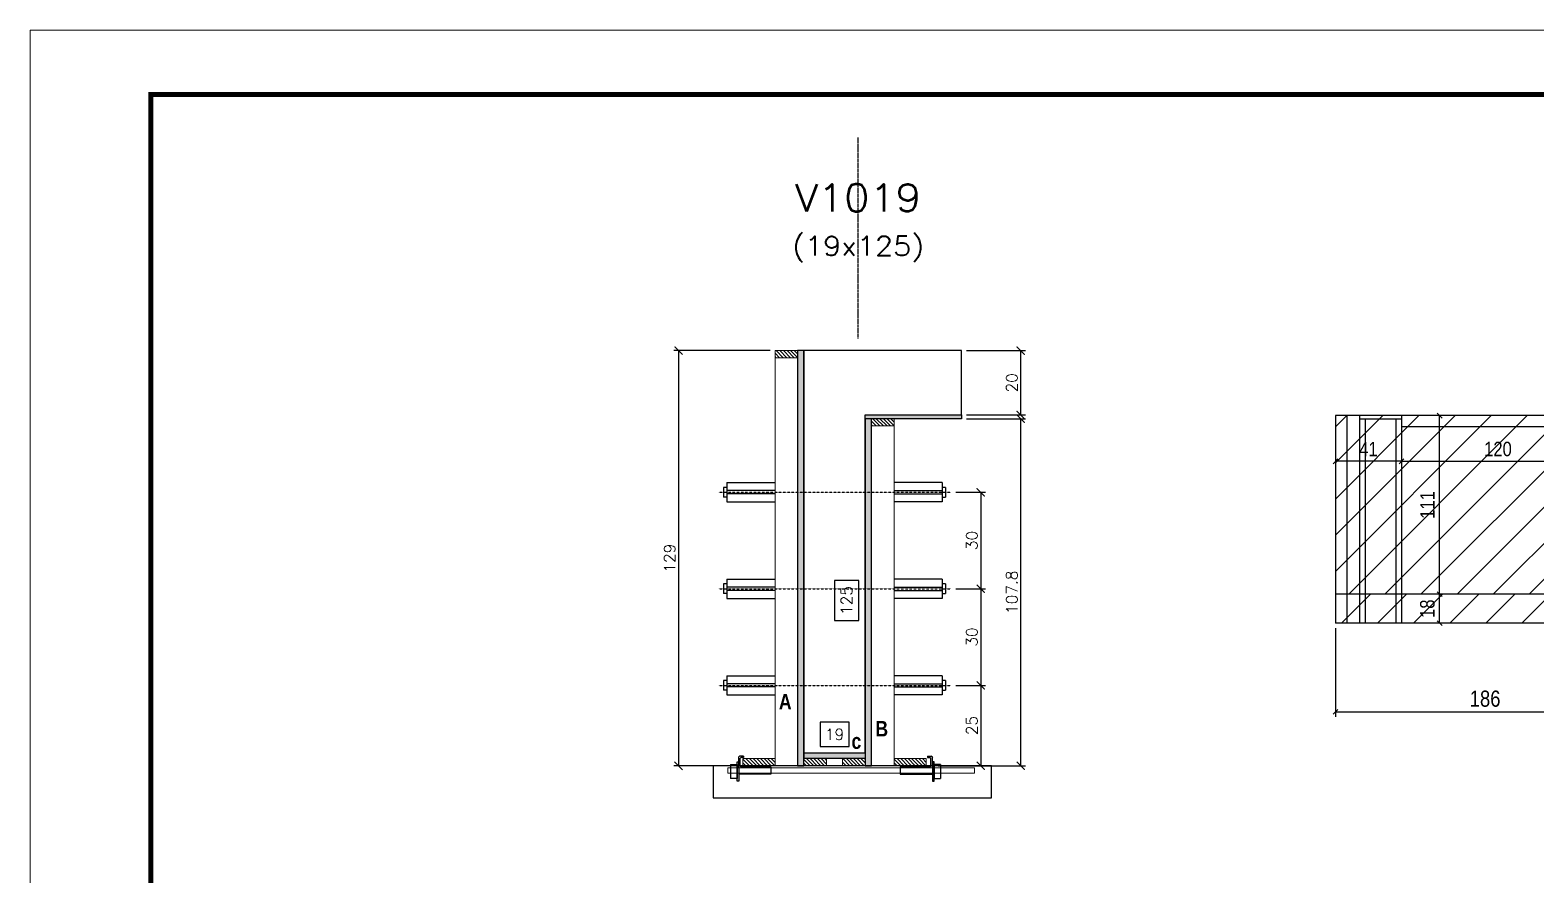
# Model space of a CAD drawing. Extents: x -20960 to -5926, y -2106 to 21915.
# Drawn here: x -7438 to -6503, y 15648 to 16173 of the extents above; entities that cross this region are included whole.
import ezdxf
from ezdxf.enums import TextEntityAlignment as Align

# ---------------------------------------------------------------- set-up
doc = ezdxf.new("R2010")
doc.units = 0
doc.linetypes.add('DASHED', pattern=[0.75, 0.5, -0.25])
doc.linetypes.add('HIDDEN', pattern=[0.375, 0.25, -0.125])
for name, color, linetype in [('barrote', 251, 'Continuous'), ('COTA', 241, 'Continuous'), ('Cota Seção (2x)', 4, 'Continuous'), ('detalhes', 4, 'Continuous'), ('Painéis', 200, 'Continuous'), ('presilha', 1, 'Continuous'), ('Reaproveitamento', 251, 'Continuous'), ('SARR_2.2x7', 40, 'Continuous'), ('SARR_3.5x7', 81, 'Continuous'), ('TENSOR', 3, 'Continuous'), ('Texto de Titulo', 7, 'Continuous'), ('Texto Qtd Sarr', 242, 'Continuous')]:
    doc.layers.add(name, color=color, linetype=linetype)
for name, color, linetype, lineweight in [('CONCRETO', 251, 'Continuous', 25), ('Folhas', 255, 'Continuous', 9), ('Hachura', 251, 'Continuous', 9), ('Madeira', 126, 'Continuous', 18), ('SARRAFO DE PRESSAO', 251, 'DASHED', 9), ('SCO-___-LAJ', 2, 'Continuous', 0), ('Texto Seção', 7, 'Continuous', 15)]:
    doc.layers.add(name, color=color, linetype=linetype, lineweight=lineweight)
doc.styles.add('COTA TECNICA', font='techl___.ttf', dxfattribs={"height": 10})
doc.styles.add('COTA TECNICA-50', font='techl___.ttf', dxfattribs={"height": 9})
doc.styles.add('Romans', font='romans.shx')
doc.styles.add('TECNICA', font='techb___.ttf', dxfattribs={"height": 10})
doc.dimstyles.new('COTA PAINEL-50', dxfattribs={"dimtxt": 9, "dimasz": 3, "dimexe": 3, "dimexo": 3, "dimgap": 3, "dimtad": 1, "dimdec": 1, "dimzin": 12, "dimdsep": 46, "dimtxsty": 'COTA TECNICA-50', "dimblk1": 'OBLIQUE', "dimblk2": 'OBLIQUE', "dimsah": 1, "dimcen": 0.9, "dimclrd": 4, "dimclre": 4, "dimclrt": 240, "dimadec": 1, "dimazin": 3, "dimtfac": 1, "dimtdec": 1, "dimtmove": 0, "dimatfit": 3, "dimfxl": 1, "dimtolj": 1, "dimtzin": 12, "dimarcsym": 0})
doc.dimstyles.new('Cota Seção (2x)', dxfattribs={"dimtxt": 7, "dimasz": 5, "dimexe": 3, "dimexo": 3, "dimgap": 2, "dimtad": 3, "dimdec": 1, "dimlfac": 0.5, "dimzin": 12, "dimdsep": 46, "dimtxsty": 'Romans', "dimblk": 'ARCHTICK', "dimcen": 0, "dimclrd": 4, "dimclre": 4, "dimclrt": 1, "dimadec": 1, "dimazin": 3, "dimtfac": 1, "dimtdec": 1, "dimtmove": 0, "dimatfit": 3, "dimldrblk": 'OBLIQUE', "dimfxl": 1, "dimtolj": 1, "dimtzin": 12, "dimarcsym": 0})
doc.dimstyles.new('Cota Seção interna', dxfattribs={"dimtxt": 7, "dimasz": 6, "dimexe": 0.18, "dimexo": 2, "dimgap": -4, "dimtad": 3, "dimdec": 1, "dimlfac": 0.5, "dimzin": 12, "dimdsep": 46, "dimtxsty": 'Romans', "dimblk": 'ARCHTICK', "dimcen": 0.09, "dimse1": 1, "dimse2": 1, "dimsd1": 1, "dimsd2": 1, "dimclrd": 180, "dimclre": 5, "dimclrt": 1, "dimadec": 0, "dimazin": 3, "dimtfac": 1, "dimtdec": 1, "dimtofl": 0, "dimtmove": 0, "dimatfit": 3, "dimldrblk": 'ARCHTICK', "dimfxl": 1, "dimtolj": 1, "dimtzin": 0, "dimarcsym": 0})
doc.dimstyles.new('PAINEL', dxfattribs={"dimtxt": 10, "dimasz": 3, "dimexe": 3, "dimexo": 3, "dimgap": 3, "dimtad": 1, "dimdec": 1, "dimzin": 12, "dimdsep": 46, "dimtxsty": 'COTA TECNICA', "dimblk1": 'OBLIQUE', "dimblk2": 'OBLIQUE', "dimsah": 1, "dimcen": 0.9, "dimclrd": 4, "dimclre": 4, "dimclrt": 240, "dimadec": 1, "dimazin": 3, "dimtfac": 1, "dimtdec": 1, "dimtmove": 0, "dimatfit": 3, "dimfxl": 1, "dimtolj": 1, "dimtzin": 12, "dimarcsym": 0})

# ---------------------------------------------------------------- blocks, each defined once
blk = doc.blocks.new('9999999999')
at = {"layer": 'Folhas'}
blk.add_lwpolyline([(98138.98, 34190.21), (99623.98, 34190.21), (99623.98, 35240.21), (98138.98, 35240.21)], close=True, dxfattribs=at)
at = {"layer": 'Folhas', "color": 30, "const_width": 3}
blk.add_lwpolyline([(98213.98, 34230.21), (99583.98, 34230.21), (99583.98, 35200.21), (98213.98, 35200.21)], close=True, dxfattribs=at)
blk = doc.blocks.new('_Oblique')
at = {"color": 0, "linetype": 'ByBlock', "lineweight": -2}
blk.add_line((-0.5, -0.5), (0.5, 0.5), dxfattribs=at)
blk = doc.blocks.new('*D7110')
at = {"layer": 'COTA', "color": 4, "lineweight": -2, "ltscale": 25, "transparency": 16777216}
for p, q in [((-6627.07, 15800.93), (-6627.07, 15745.83)), ((-6441.07, 15800.93), (-6441.07, 15745.83)), ((-6627.07, 15748.83), (-6441.07, 15748.83))]:
    blk.add_line(p, q, dxfattribs=at)
at = {"layer": 'Defpoints', "color": 0, "ltscale": 25, "transparency": 16777216}
for p in [(-6627.07, 15803.93), (-6441.07, 15803.93), (-6441.07, 15748.83)]:
    blk.add_point(p, dxfattribs=at)
at = {"layer": 'COTA', "color": 4, "lineweight": -2, "ltscale": 25, "transparency": 16777216, "xscale": 3, "yscale": 3, "zscale": 3, "rotation": 180}
blk.add_blockref('_Oblique', (-6627.07, 15748.83), dxfattribs=at)
at = {"layer": 'COTA', "color": 4, "lineweight": -2, "ltscale": 25, "transparency": 16777216, "xscale": 3, "yscale": 3, "zscale": 3}
blk.add_blockref('_Oblique', (-6441.07, 15748.83), dxfattribs=at)
at = {"layer": 'COTA', "color": 240, "ltscale": 25, "transparency": 16777216, "insert": (-6534.07, 15756.96), "char_height": 10, "attachment_point": 5, "style": 'COTA TECNICA'}
blk.add_mtext('\\A1;186', dxfattribs=at)
blk = doc.blocks.new('*D7165')
at = {"layer": 'COTA', "color": 4, "lineweight": -2, "transparency": 16777216}
for p, q in [((-6586.07, 15922.93), (-6586.07, 15901.54)), ((-6466.07, 15922.93), (-6466.07, 15901.54)), ((-6586.07, 15904.54), (-6466.07, 15904.54))]:
    blk.add_line(p, q, dxfattribs=at)
at = {"layer": 'Defpoints', "color": 0, "transparency": 16777216}
for p in [(-6586.07, 15925.93), (-6466.07, 15925.93), (-6466.07, 15904.54)]:
    blk.add_point(p, dxfattribs=at)
at = {"layer": 'COTA', "color": 4, "lineweight": -2, "transparency": 16777216, "xscale": 3, "yscale": 3, "zscale": 3, "rotation": 180}
blk.add_blockref('_Oblique', (-6586.07, 15904.54), dxfattribs=at)
at = {"layer": 'COTA', "color": 4, "lineweight": -2, "transparency": 16777216, "xscale": 3, "yscale": 3, "zscale": 3}
blk.add_blockref('_Oblique', (-6466.07, 15904.54), dxfattribs=at)
at = {"layer": 'COTA', "color": 240, "transparency": 16777216, "insert": (-6526.07, 15912.13), "char_height": 9, "attachment_point": 5, "style": 'COTA TECNICA-50'}
blk.add_mtext('\\A1;120', dxfattribs=at)
blk = doc.blocks.new('*D7166')
at = {"layer": 'COTA', "color": 4, "lineweight": -2, "transparency": 16777216}
for p, q in [((-6627.07, 15922.93), (-6627.07, 15901.54)), ((-6586.07, 15922.93), (-6586.07, 15901.54)), ((-6586.07, 15904.54), (-6627.07, 15904.54))]:
    blk.add_line(p, q, dxfattribs=at)
at = {"layer": 'Defpoints', "color": 0, "transparency": 16777216}
for p in [(-6627.07, 15925.93), (-6586.07, 15925.93), (-6627.07, 15904.54)]:
    blk.add_point(p, dxfattribs=at)
at = {"layer": 'COTA', "color": 4, "lineweight": -2, "transparency": 16777216, "xscale": 3, "yscale": 3, "zscale": 3, "rotation": 180}
blk.add_blockref('_Oblique', (-6627.07, 15904.54), dxfattribs=at)
at = {"layer": 'COTA', "color": 4, "lineweight": -2, "transparency": 16777216, "xscale": 3, "yscale": 3, "zscale": 3}
blk.add_blockref('_Oblique', (-6586.07, 15904.54), dxfattribs=at)
at = {"layer": 'COTA', "color": 240, "transparency": 16777216, "insert": (-6606.57, 15912.1), "char_height": 9, "attachment_point": 5, "style": 'COTA TECNICA-50'}
blk.add_mtext('\\A1;41', dxfattribs=at)
blk = doc.blocks.new('titulo1')
at = {"layer": 'Defpoints', "color": 252, "linetype": 'HIDDEN', "ltscale": 2}
blk.add_line((0, 0), (0, 125), dxfattribs=at)
at = {"layer": 'Defpoints', "style": 'Romans', "oblique": 15}
blk.add_attdef('FOLHA', text='', height=10, dxfattribs=at).set_placement((0, 15.58), align=Align.MIDDLE_CENTER)
at = {"layer": 'Texto Qtd Sarr', "color": 3, "style": 'Romans', "oblique": 15}
for tag, height, p in [('TITULO', 17, (0, 71.45)), ('SEÇÃO', 12, (0, 41.55))]:
    blk.add_attdef(tag, text='', height=height, dxfattribs=at).set_placement(p, align=Align.MIDDLE_CENTER)
blk = doc.blocks.new('_ArchTick')
at = {"color": 0, "linetype": 'ByBlock', "const_width": 0.15}
blk.add_lwpolyline([(-0.5, -0.5), (0.5, 0.5)], dxfattribs=at)
blk = doc.blocks.new('*D7111')
at = {"layer": 'COTA', "color": 4, "lineweight": -2, "transparency": 16777216}
for p, q in [((-6856.46, 15930.94), (-6819.74, 15930.94)), ((-6822.74, 15715.34), (-6822.74, 15930.94)), ((-6874.06, 15715.34), (-6819.74, 15715.34))]:
    blk.add_line(p, q, dxfattribs=at)
at = {"layer": 'Defpoints', "color": 0, "transparency": 16777216}
for p in [(-6859.46, 15930.94), (-6822.74, 15930.94), (-6877.06, 15715.34)]:
    blk.add_point(p, dxfattribs=at)
at = {"layer": 'COTA', "color": 4, "lineweight": -2, "transparency": 16777216, "xscale": 5, "yscale": 5, "zscale": 5}
for p, rotation in [((-6822.74, 15930.94), 90), ((-6822.74, 15715.34), 270)]:
    blk.add_blockref('_ArchTick', p, dxfattribs=dict(at, rotation=rotation))
at = {"layer": 'COTA', "color": 1, "transparency": 16777216, "insert": (-6828.24, 15823.14), "char_height": 7, "attachment_point": 5, "rotation": 90, "style": 'Romans'}
blk.add_mtext('\\A1;107.8', dxfattribs=at)
blk = doc.blocks.new('*D7112')
at = {"layer": 'COTA', "color": 4, "lineweight": -2, "transparency": 16777216}
for p, q in [((-6856.46, 15973.34), (-6819.74, 15973.34)), ((-6822.74, 15933.34), (-6822.74, 15973.34)), ((-6856.46, 15933.34), (-6819.74, 15933.34))]:
    blk.add_line(p, q, dxfattribs=at)
at = {"layer": 'Defpoints', "color": 0, "transparency": 16777216}
for p in [(-6859.46, 15973.34), (-6822.74, 15973.34), (-6859.46, 15933.34)]:
    blk.add_point(p, dxfattribs=at)
at = {"layer": 'COTA', "color": 4, "lineweight": -2, "transparency": 16777216, "xscale": 5, "yscale": 5, "zscale": 5}
for p, rotation in [((-6822.74, 15973.34), 90), ((-6822.74, 15933.34), 270)]:
    blk.add_blockref('_ArchTick', p, dxfattribs=dict(at, rotation=rotation))
at = {"layer": 'COTA', "color": 1, "transparency": 16777216, "insert": (-6828.24, 15953.34), "char_height": 7, "attachment_point": 5, "rotation": 90, "style": 'Romans'}
blk.add_mtext('\\A1;20', dxfattribs=at)
blk = doc.blocks.new('*D7113')
at = {"layer": 'Cota Seção (2x)', "color": 180, "lineweight": -2, "transparency": 16777216}
for p, q in [((-6923.46, 15830.56), (-6938.46, 15830.56)), ((-6938.46, 15830.56), (-6938.46, 15805.56)), ((-6923.46, 15805.56), (-6923.46, 15830.56)), ((-6938.46, 15805.56), (-6923.46, 15805.56))]:
    blk.add_line(p, q, dxfattribs=at)
at = {"layer": 'Defpoints', "color": 0, "transparency": 16777216}
for p in [(-6919.46, 15973.34), (-6919.46, 15973.34), (-6919.46, 15723.34)]:
    blk.add_point(p, dxfattribs=at)
at = {"layer": 'Cota Seção (2x)', "color": 1, "transparency": 16777216, "insert": (-6930.96, 15818.06), "char_height": 7, "attachment_point": 5, "rotation": 90, "style": 'Romans'}
blk.add_mtext('\\A1;125', dxfattribs=at)
blk = doc.blocks.new('PRESILHA METÁLICA 1')
at = {"layer": 'presilha'}
for p, q in [((6, 15.5), (7.5, 15.5)), ((6, -2.5), (6, 15.5)), ((7.5, 10.6), (7.5, 19.9)), ((7.5, 15.5), (7.5, -2.5)), ((12, 21), (8.6, 21)), ((9, 11.6), (9, 18.9)), ((12, 19.5), (9.6, 19.5)), ((12, 21), (12, 19.5)), ((0, 13), (6, 13)), ((0, 13), (0, 0)), ((6, 0), (0, 0)), ((6, 13), (6, 0)), ((37.5, 4.1), (7.5, 4.1)), ((37.5, 11), (9.6, 11)), ((37.5, 11), (37.5, 4.1)), ((7.5, -2.5), (6, -2.5))]:
    blk.add_line(p, q, dxfattribs=at)
for centre, radius, start, end in [((8.6, 19.9), 1.14, 90, 180), ((9.6, 18.9), 0.57, 90, 180), ((9.6, 11.6), 0.57, 180, 270)]:
    blk.add_arc(centre, radius, start, end, dxfattribs=at)
blk = doc.blocks.new('*D7114')
at = {"layer": 'Cota Seção (2x)', "color": 180, "lineweight": -2, "transparency": 16777216}
for p, q in [((-6929.46, 15742.34), (-6947.46, 15742.34)), ((-6947.46, 15742.34), (-6947.46, 15727.34)), ((-6929.46, 15727.34), (-6929.46, 15742.34)), ((-6947.46, 15727.34), (-6929.46, 15727.34))]:
    blk.add_line(p, q, dxfattribs=at)
at = {"layer": 'Defpoints', "color": 0, "transparency": 16777216}
for p in [(-6919.46, 15723.34), (-6957.46, 15715.34), (-6919.46, 15715.34)]:
    blk.add_point(p, dxfattribs=at)
at = {"layer": 'Cota Seção (2x)', "color": 1, "transparency": 16777216, "insert": (-6938.46, 15734.84), "char_height": 7, "attachment_point": 5, "style": 'Romans'}
blk.add_mtext('\\A1;19', dxfattribs=at)
blk = doc.blocks.new('*D7115')
at = {"layer": 'COTA', "color": 4, "lineweight": -2, "transparency": 16777216}
for p, q in [((-6978.46, 15973.34), (-7038.43, 15973.34)), ((-7035.43, 15973.34), (-7035.43, 15715.34)), ((-6978.46, 15715.34), (-7038.43, 15715.34))]:
    blk.add_line(p, q, dxfattribs=at)
at = {"layer": 'Defpoints', "color": 0, "transparency": 16777216}
for p in [(-6975.46, 15973.34), (-7035.43, 15715.34), (-6975.46, 15715.34)]:
    blk.add_point(p, dxfattribs=at)
at = {"layer": 'COTA', "color": 4, "lineweight": -2, "transparency": 16777216, "xscale": 5, "yscale": 5, "zscale": 5}
for p, rotation in [((-7035.43, 15973.34), 90), ((-7035.43, 15715.34), 270)]:
    blk.add_blockref('_ArchTick', p, dxfattribs=dict(at, rotation=rotation))
at = {"layer": 'COTA', "color": 1, "transparency": 16777216, "insert": (-7040.93, 15844.34), "char_height": 7, "attachment_point": 5, "rotation": 90, "style": 'Romans'}
blk.add_mtext('\\A1;129', dxfattribs=at)
blk = doc.blocks.new('*D7116')
at = {"layer": 'COTA', "color": 4, "lineweight": -2, "transparency": 16777216}
for p, q in [((-6863.16, 15765.31), (-6844.6, 15765.31)), ((-6847.6, 15765.31), (-6847.6, 15715.34)), ((-6863.16, 15715.34), (-6844.6, 15715.34))]:
    blk.add_line(p, q, dxfattribs=at)
at = {"layer": 'Defpoints', "color": 0, "transparency": 16777216}
for p in [(-6866.16, 15765.31), (-6866.16, 15715.34), (-6847.6, 15715.34)]:
    blk.add_point(p, dxfattribs=at)
at = {"layer": 'COTA', "color": 4, "lineweight": -2, "transparency": 16777216, "xscale": 5, "yscale": 5, "zscale": 5}
for p, rotation in [((-6847.6, 15765.31), 90), ((-6847.6, 15715.34), 270)]:
    blk.add_blockref('_ArchTick', p, dxfattribs=dict(at, rotation=rotation))
at = {"layer": 'COTA', "color": 1, "transparency": 16777216, "insert": (-6853.1, 15740.32), "char_height": 7, "attachment_point": 5, "rotation": 90, "style": 'Romans'}
blk.add_mtext('\\A1;25', dxfattribs=at)
blk = doc.blocks.new('*D7106')
at = {"layer": 'COTA', "color": 4, "lineweight": -2, "transparency": 16777216}
for p, q in [((-6863.16, 15825.31), (-6844.6, 15825.31)), ((-6847.6, 15825.31), (-6847.6, 15765.31)), ((-6863.16, 15765.31), (-6844.6, 15765.31))]:
    blk.add_line(p, q, dxfattribs=at)
at = {"layer": 'Defpoints', "color": 0, "transparency": 16777216}
for p in [(-6866.16, 15825.31), (-6866.16, 15765.31), (-6847.6, 15765.31)]:
    blk.add_point(p, dxfattribs=at)
at = {"layer": 'COTA', "color": 4, "lineweight": -2, "transparency": 16777216, "xscale": 5, "yscale": 5, "zscale": 5}
for p, rotation in [((-6847.6, 15825.31), 90), ((-6847.6, 15765.31), 270)]:
    blk.add_blockref('_ArchTick', p, dxfattribs=dict(at, rotation=rotation))
at = {"layer": 'COTA', "color": 1, "transparency": 16777216, "insert": (-6853.1, 15795.31), "char_height": 7, "attachment_point": 5, "rotation": 90, "style": 'Romans'}
blk.add_mtext('\\A1;30', dxfattribs=at)
blk = doc.blocks.new('*D7107')
at = {"layer": 'COTA', "color": 4, "lineweight": -2, "transparency": 16777216}
for p, q in [((-6863.16, 15885.31), (-6844.6, 15885.31)), ((-6847.6, 15885.31), (-6847.6, 15825.31)), ((-6863.16, 15825.31), (-6844.6, 15825.31))]:
    blk.add_line(p, q, dxfattribs=at)
at = {"layer": 'Defpoints', "color": 0, "transparency": 16777216}
for p in [(-6866.16, 15885.31), (-6866.16, 15825.31), (-6847.6, 15825.31)]:
    blk.add_point(p, dxfattribs=at)
at = {"layer": 'COTA', "color": 4, "lineweight": -2, "transparency": 16777216, "xscale": 5, "yscale": 5, "zscale": 5}
for p, rotation in [((-6847.6, 15885.31), 90), ((-6847.6, 15825.31), 270)]:
    blk.add_blockref('_ArchTick', p, dxfattribs=dict(at, rotation=rotation))
at = {"layer": 'COTA', "color": 1, "transparency": 16777216, "insert": (-6853.1, 15855.31), "char_height": 7, "attachment_point": 5, "rotation": 90, "style": 'Romans'}
blk.add_mtext('\\A1;30', dxfattribs=at)
blk = doc.blocks.new('*D7158')
at = {"layer": 'COTA', "color": 4, "lineweight": -2, "transparency": 16777216}
blk.add_line((-6562.35, 15803.93), (-6562.35, 15821.93), dxfattribs=at)
at = {"layer": 'Defpoints', "color": 0, "transparency": 16777216}
for p in [(-6562.35, 15821.93), (-6562.35, 15821.93), (-6562.35, 15803.93)]:
    blk.add_point(p, dxfattribs=at)
at = {"layer": 'COTA', "color": 4, "lineweight": -2, "transparency": 16777216, "xscale": 3, "yscale": 3, "zscale": 3}
for p, rotation in [((-6562.35, 15821.93), 90), ((-6562.35, 15803.93), 270)]:
    blk.add_blockref('_Oblique', p, dxfattribs=dict(at, rotation=rotation))
at = {"layer": 'COTA', "color": 240, "transparency": 16777216, "insert": (-6569.93, 15812.93), "char_height": 9, "attachment_point": 5, "rotation": 90, "style": 'COTA TECNICA-50'}
blk.add_mtext('\\A1;18', dxfattribs=at)
blk = doc.blocks.new('*D7159')
at = {"layer": 'COTA', "color": 4, "lineweight": -2, "transparency": 16777216}
blk.add_line((-6562.35, 15821.93), (-6562.35, 15932.93), dxfattribs=at)
at = {"layer": 'Defpoints', "color": 0, "transparency": 16777216}
for p in [(-6562.35, 15932.93), (-6562.35, 15932.93), (-6562.35, 15821.93)]:
    blk.add_point(p, dxfattribs=at)
at = {"layer": 'COTA', "color": 4, "lineweight": -2, "transparency": 16777216, "xscale": 3, "yscale": 3, "zscale": 3}
for p, rotation in [((-6562.35, 15932.93), 90), ((-6562.35, 15821.93), 270)]:
    blk.add_blockref('_Oblique', p, dxfattribs=dict(at, rotation=rotation))
at = {"layer": 'COTA', "color": 240, "transparency": 16777216, "insert": (-6569.9, 15877.43), "char_height": 9, "attachment_point": 5, "rotation": 90, "style": 'COTA TECNICA-50'}
blk.add_mtext('\\A1;111', dxfattribs=at)

msp = doc.modelspace()

# ---------------------------------------------------------------- hatches: boundary and pattern name
at = {"layer": 'Hachura'}
h = msp.add_hatch(dxfattribs=at)
h.set_pattern_fill('ANSI31', color=256, scale=0.5, angle=270, style=0)
h.set_pattern_definition([(315, (15914.6, 7665.6953), (1.12253202, 1.12253202), [])])
h.paths.add_polyline_path([(-6975.46, 15968.94), (-6975.46, 15973.34), (-6961.46, 15973.34), (-6961.46, 15968.94)])
h = msp.add_hatch(color=256, dxfattribs=at)
h.dxf.hatch_style = 1
h.paths.add_polyline_path([(-6957.46, 15973.34), (-6961.46, 15973.34), (-6961.46, 15715.34), (-6957.46, 15715.34)])
h = msp.add_hatch(color=256, dxfattribs=at)
h.dxf.hatch_style = 1
h.paths.add_polyline_path([(-6919.46, 15930.94), (-6919.46, 15933.34), (-6859.46, 15933.34), (-6859.46, 15930.94)])
h = msp.add_hatch(color=256, dxfattribs=at)
h.dxf.hatch_style = 1
h.paths.add_polyline_path([(-6915.46, 15930.94), (-6919.46, 15930.94), (-6919.46, 15715.34), (-6915.46, 15715.34)])
h = msp.add_hatch(dxfattribs=at)
h.set_pattern_fill('ANSI31', color=256, scale=0.5, angle=270, style=0)
h.set_pattern_definition([(315, (15974.6, 7623.2953), (1.12253202, 1.12253202), [])])
h.paths.add_polyline_path([(-6915.46, 15926.54), (-6915.46, 15930.94), (-6901.46, 15930.94), (-6901.46, 15926.54)])
h = msp.add_hatch(dxfattribs=at)
h.set_pattern_fill('ANSI31', color=256, scale=0.5, angle=270, style=0)
h.set_pattern_definition([(315, (15880.6, 7485.6953), (1.12253202, 1.12253202), [])])
h.paths.add_polyline_path([(-6975.46, 15715.34), (-6975.46, 15719.74), (-6995.46, 15719.74), (-6995.46, 15715.34)])
h = msp.add_hatch(color=256, dxfattribs=at)
h.dxf.hatch_style = 1
h.paths.add_polyline_path([(-6957.46, 15719.74), (-6957.46, 15723.34), (-6919.46, 15723.34), (-6919.46, 15719.74)])
h = msp.add_hatch(dxfattribs=at)
h.set_pattern_fill('ANSI31', color=256, scale=0.5, angle=270, style=0)
h.set_pattern_definition([(315, (15983.402, 7485.6953), (1.12253202, 1.12253202), [])])
h.paths.add_polyline_path([(-6957.46, 15715.34), (-6957.46, 15719.74), (-6943.46, 15719.74), (-6943.46, 15715.34)])
h = msp.add_hatch(dxfattribs=at)
h.set_pattern_fill('ANSI31', color=256, scale=0.5, angle=270, style=0)
h.set_pattern_definition([(315, (15983.4, 7485.6953), (1.12253202, 1.12253202), [])])
h.paths.add_polyline_path([(-6919.46, 15715.34), (-6919.46, 15719.74), (-6933.46, 15719.74), (-6933.46, 15715.34)])
h = msp.add_hatch(dxfattribs=at)
h.set_pattern_fill('ANSI31', color=256, scale=0.5, angle=270, style=0)
h.set_pattern_definition([(315, (15974.6, 7485.6953), (1.12253202, 1.12253202), [])])
h.paths.add_polyline_path([(-6881.46, 15715.34), (-6881.46, 15719.74), (-6901.46, 15719.74), (-6901.46, 15715.34)])
at = {"layer": 'Reaproveitamento', "transparency": 33554684}
h = msp.add_hatch(dxfattribs=at)
h.set_pattern_fill('ANSI31', color=256, scale=5)
h.set_pattern_definition([(45, (1585, 1148.575), (-11.22532, 11.22532), [])])
h.paths.add_polyline_path([(-6441.07, 15821.93), (-6441.07, 15932.93), (-6627.07, 15932.93), (-6627.07, 15821.93)])
h = msp.add_hatch(dxfattribs=at)
h.set_pattern_fill('ANSI31', color=256, scale=5)
h.set_pattern_definition([(45, (3170, 1148.575), (-11.22532, 11.22532), [])])
h.paths.add_polyline_path([(-6441.07, 15803.93), (-6441.07, 15821.93), (-6627.07, 15821.93), (-6627.07, 15803.93)])

# ---------------------------------------------------------------- linework, layer by layer
at = {"ltscale": 3}
for p, q in [((-7007.46, 15888.31), (-7007.46, 15882.31)), ((-7005.46, 15888.31), (-7007.46, 15888.31)), ((-7005.46, 15891.31), (-7005.46, 15879.31)), ((-7005.46, 15891.31), (-6975.46, 15891.31)), ((-6975.46, 15886.31), (-7005.46, 15886.31)), ((-6975.46, 15884.31), (-7005.46, 15884.31)), ((-6871.46, 15891.31), (-6901.46, 15891.31)), ((-6901.46, 15886.31), (-6871.46, 15886.31)), ((-6901.46, 15884.31), (-6871.46, 15884.31)), ((-6871.46, 15891.31), (-6871.46, 15879.31)), ((-6869.46, 15888.31), (-6871.46, 15888.31)), ((-6869.46, 15888.31), (-6869.46, 15882.31)), ((-7005.46, 15882.31), (-7007.46, 15882.31)), ((-7005.46, 15879.31), (-6975.46, 15879.31)), ((-6871.46, 15879.31), (-6901.46, 15879.31)), ((-6871.46, 15882.31), (-6869.46, 15882.31)), ((-7007.46, 15828.31), (-7007.46, 15822.31)), ((-7005.46, 15828.31), (-7007.46, 15828.31)), ((-7005.46, 15831.31), (-7005.46, 15819.31)), ((-7005.46, 15831.31), (-6975.46, 15831.31)), ((-6871.46, 15831.31), (-6901.46, 15831.31)), ((-6871.46, 15831.31), (-6871.46, 15819.31)), ((-6869.46, 15828.31), (-6871.46, 15828.31)), ((-6869.46, 15828.31), (-6869.46, 15822.31)), ((-7005.46, 15822.31), (-7007.46, 15822.31)), ((-6975.46, 15826.31), (-7005.46, 15826.31)), ((-6975.46, 15824.31), (-7005.46, 15824.31)), ((-7005.46, 15819.31), (-6975.46, 15819.31)), ((-6901.46, 15826.31), (-6871.46, 15826.31)), ((-6901.46, 15824.31), (-6871.46, 15824.31)), ((-6871.46, 15819.31), (-6901.46, 15819.31)), ((-6871.46, 15822.31), (-6869.46, 15822.31)), ((-7007.46, 15768.31), (-7007.46, 15762.31)), ((-7005.46, 15768.31), (-7007.46, 15768.31)), ((-7005.46, 15762.31), (-7007.46, 15762.31)), ((-7005.46, 15771.31), (-7005.46, 15759.31)), ((-7005.46, 15771.31), (-6975.46, 15771.31)), ((-6975.46, 15766.31), (-7005.46, 15766.31)), ((-6975.46, 15764.31), (-7005.46, 15764.31)), ((-6871.46, 15771.31), (-6901.46, 15771.31)), ((-6901.46, 15766.31), (-6871.46, 15766.31)), ((-6901.46, 15764.31), (-6871.46, 15764.31)), ((-6871.46, 15771.31), (-6871.46, 15759.31)), ((-6869.46, 15768.31), (-6871.46, 15768.31)), ((-6871.46, 15762.31), (-6869.46, 15762.31)), ((-6869.46, 15768.31), (-6869.46, 15762.31)), ((-7005.46, 15759.31), (-6975.46, 15759.31)), ((-6871.46, 15759.31), (-6901.46, 15759.31))]:
    msp.add_line(p, q, dxfattribs=at)
at = {"layer": 'barrote'}
msp.add_lwpolyline([(-7013.82, 15695.34), (-6840.86, 15695.34), (-6840.86, 15715.34), (-7013.82, 15715.34)], close=True, dxfattribs=at)
at = {"layer": 'CONCRETO'}
msp.add_lwpolyline([(-6919.46, 15933.34), (-6859.46, 15933.34), (-6859.46, 15973.34), (-6919.46, 15973.34), (-6919.46, 15973.34), (-6957.46, 15973.34), (-6957.46, 15719.74), (-6957.46, 15719.74), (-6957.46, 15723.34), (-6919.46, 15723.34)], close=True, dxfattribs=at)
at = {"layer": 'Madeira'}
for points in [[(-6975.46, 15968.94), (-6975.46, 15973.34), (-6961.46, 15973.34), (-6961.46, 15968.94)], [(-6975.46, 15973.34), (-6961.46, 15973.34), (-6961.46, 15715.34), (-6975.46, 15715.34)], [(-6915.46, 15926.54), (-6915.46, 15930.94), (-6901.46, 15930.94), (-6901.46, 15926.54)], [(-6915.46, 15930.94), (-6901.46, 15930.94), (-6901.46, 15715.34), (-6915.46, 15715.34)], [(-6975.46, 15715.34), (-6975.46, 15719.74), (-6995.46, 15719.74), (-6995.46, 15715.34)], [(-6957.46, 15715.34), (-6957.46, 15719.74), (-6943.46, 15719.74), (-6943.46, 15715.34)], [(-6919.46, 15715.34), (-6919.46, 15719.74), (-6933.46, 15719.74), (-6933.46, 15715.34)], [(-6881.46, 15715.34), (-6881.46, 15719.74), (-6901.46, 15719.74), (-6901.46, 15715.34)]]:
    msp.add_lwpolyline(points, close=True, dxfattribs=at)
at = {"layer": 'Painéis', "ltscale": 25}
for p, q in [((-6441.07, 15932.93), (-6627.07, 15932.93)), ((-6627.07, 15932.93), (-6627.07, 15803.93)), ((-6441.07, 15821.93), (-6627.07, 15821.93)), ((-6441.07, 15803.93), (-6627.07, 15803.93))]:
    msp.add_line(p, q, dxfattribs=at)
at = {"layer": 'Painéis'}
for points in [[(-6957.46, 15973.34), (-6961.46, 15973.34), (-6961.46, 15715.34), (-6957.46, 15715.34)], [(-6919.46, 15930.94), (-6919.46, 15933.34), (-6859.46, 15933.34), (-6859.46, 15930.94)], [(-6915.46, 15930.94), (-6919.46, 15930.94), (-6919.46, 15715.34), (-6915.46, 15715.34)], [(-6957.46, 15719.74), (-6957.46, 15723.34), (-6919.46, 15723.34), (-6919.46, 15719.74)]]:
    msp.add_lwpolyline(points, close=True, dxfattribs=at)
at = {"layer": 'SARR_2.2x7', "linetype": 'Continuous'}
for p, q in [((-6620.07, 15932.93), (-6620.07, 15803.93)), ((-6586.07, 15930.73), (-6612.07, 15930.73)), ((-6466.07, 15925.93), (-6586.07, 15925.93))]:
    msp.add_line(p, q, dxfattribs=at)
at = {"layer": 'SARR_3.5x7'}
for p, q in [((-6612.07, 15932.93), (-6612.07, 15803.93)), ((-6608.57, 15930.73), (-6608.57, 15803.93)), ((-6589.57, 15930.73), (-6589.57, 15803.93)), ((-6586.07, 15932.93), (-6586.07, 15803.93))]:
    msp.add_line(p, q, dxfattribs=at)
at = {"layer": 'SCO-___-LAJ', "color": 1}
msp.add_lwpolyline([(-7004.82, 15714.01), (-6851.52, 15714.01), (-6851.52, 15710.81), (-7004.82, 15710.81)], close=True, dxfattribs=at)
at = {"layer": 'TENSOR', "linetype": 'HIDDEN', "ltscale": 0.5}
for p, q in [((-7010.46, 15885.31), (-6866.16, 15885.31)), ((-7010.46, 15825.31), (-6866.16, 15825.31)), ((-7010.46, 15765.31), (-6866.16, 15765.31))]:
    msp.add_line(p, q, dxfattribs=at)

# ---------------------------------------------------------------- block references
at = {"layer": 'presilha', "yscale": 0.6666666666666666, "zscale": 0.6666666666666666}
for p, xscale in [((-7003.04, 15707.37), 0.6666666666666666), ((-6872.59, 15707.37), -0.6666666666666666)]:
    msp.add_blockref('PRESILHA METÁLICA 1', p, dxfattribs=dict(at, xscale=xscale))
at = {"layer": 'SARRAFO DE PRESSAO', "color": 6, "linetype": 'ByBlock'}
msp.add_blockref('9999999999', (-105577.48, -19067.69), dxfattribs=at)
at = {"layer": 'Texto Seção'}
ref = msp.add_blockref('titulo1', (-6923.81, 15980.88), dxfattribs=at)
ref.add_attrib('TITULO', 'V1019', dxfattribs={"layer": 'Texto de Titulo', "color": 7, "height": 17, "style": 'Romans', "width": 1.1}).set_placement((-6923.81, 16068.38), align=Align.MIDDLE_CENTER)
ref.add_attrib('SEÇÃO', '(19x125)', dxfattribs={"layer": 'Texto de Titulo', "color": 7, "height": 12, "style": 'Romans', "width": 1.1}).set_placement((-6923.81, 16038.38), align=Align.MIDDLE_CENTER)

# ---------------------------------------------------------------- texts
at = {"layer": 'detalhes', "style": 'TECNICA'}
for s, p in [('A', (-6973.07, 15750.37)), ('B', (-6913.1, 15733.53)), ('c', (-6927.94, 15725.83))]:
    msp.add_text(s, height=9.6, dxfattribs=at).set_placement(p)

# ---------------------------------------------------------------- dimensions: what is measured, and where the dimension line sits
at = {"layer": 'COTA'}
for base, p1, p2, dimstyle, picture, middle in [((-7035.43, 15715.34), (-6975.46, 15973.34), (-6975.46, 15715.34), 'Cota Seção (2x)', '*D7115', (-7040.93, 15844.34)), ((-6822.74, 15973.34), (-6859.46, 15933.34), (-6859.46, 15973.34), 'Cota Seção (2x)', '*D7112', (-6828.24, 15953.34)), ((-6822.74, 15930.94), (-6877.06, 15715.34), (-6859.46, 15930.94), 'Cota Seção (2x)', '*D7111', (-6828.24, 15823.14)), ((-6847.6, 15825.31), (-6866.16, 15885.31), (-6866.16, 15825.31), 'Cota Seção (2x)', '*D7107', (-6853.1, 15855.31)), ((-6847.6, 15765.31), (-6866.16, 15825.31), (-6866.16, 15765.31), 'Cota Seção (2x)', '*D7106', (-6853.1, 15795.31)), ((-6562.35, 15821.93), (-6562.35, 15803.93), (-6562.35, 15821.93), 'COTA PAINEL-50', '*D7158', (-6569.93, 15812.93)), ((-6847.6, 15715.34), (-6866.16, 15765.31), (-6866.16, 15715.34), 'Cota Seção (2x)', '*D7116', (-6853.1, 15740.32))]:
    dim = msp.add_linear_dim(base=base, p1=p1, p2=p2, angle=90, dimstyle=dimstyle, dxfattribs=at)
    dim.commit()
    dim.dimension.update_dxf_attribs({"geometry": picture, "text_midpoint": middle})
dim = msp.add_linear_dim(base=(-6562.35, 15932.93), p1=(-6562.35, 15821.93), p2=(-6562.35, 15932.93), angle=90, dimstyle='COTA PAINEL-50', override={"dimtmove": 1}, dxfattribs=at)
dim.commit()
dim.dimension.update_dxf_attribs({"geometry": '*D7159', "text_midpoint": (-6569.9, 15877.43)})
for base, p2, picture, middle in [((-6627.07, 15904.54), (-6627.07, 15925.93), '*D7166', (-6606.57, 15912.1)), ((-6466.07, 15904.54), (-6466.07, 15925.93), '*D7165', (-6526.07, 15912.13))]:
    dim = msp.add_linear_dim(base=base, p1=(-6586.07, 15925.93), p2=p2, dimstyle='COTA PAINEL-50', dxfattribs=at)
    dim.commit()
    dim.dimension.update_dxf_attribs({"geometry": picture, "text_midpoint": middle})
at = {"layer": 'COTA', "ltscale": 25}
dim = msp.add_linear_dim(base=(-6441.07, 15748.83), p1=(-6627.07, 15803.93), p2=(-6441.07, 15803.93), dimstyle='PAINEL', dxfattribs=at)
dim.commit()
dim.dimension.update_dxf_attribs({"geometry": '*D7110', "text_midpoint": (-6534.07, 15756.96)})
at = {"layer": 'Cota Seção (2x)'}
dim = msp.add_linear_dim(base=(-6919.46, 15973.34), p1=(-6919.46, 15723.34), p2=(-6919.46, 15973.34), angle=90, dimstyle='Cota Seção interna', dxfattribs=at)
dim.commit()
dim.dimension.update_dxf_attribs({"geometry": '*D7113', "text_midpoint": (-6919.46, 15818.06), "dimtype": 160})
dim = msp.add_linear_dim(base=(-6919.46, 15723.34), p1=(-6957.46, 15715.34), p2=(-6919.46, 15715.34), dimstyle='Cota Seção interna', dxfattribs=at)
dim.commit()
dim.dimension.update_dxf_attribs({"geometry": '*D7114', "text_midpoint": (-6938.46, 15723.34), "dimtype": 160})

doc.saveas('drawing.dxf')
